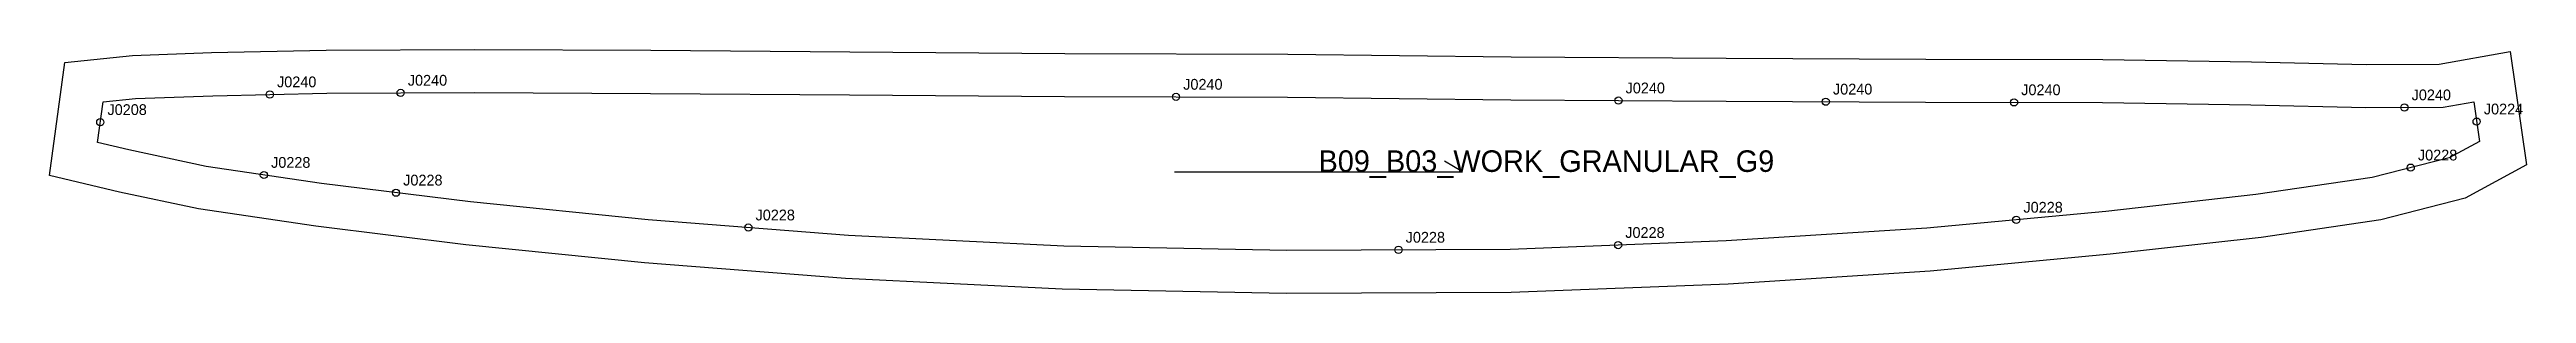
# Model space of a CAD drawing. Header units: millimetres. Extents: x -15 to 674, y -53 to 15.
import ezdxf

# ---------------------------------------------------------------- set-up
doc = ezdxf.new("R2010")
doc.units = ezdxf.units.MM
for name, color, linetype in [('CUT', 1, 'Continuous'), ('GRAIN', 3, 'Continuous'), ('LABEL', 7, 'Continuous'), ('NOTCH', 2, 'Continuous'), ('SEW', 5, 'Continuous')]:
    doc.layers.add(name, color=color, linetype=linetype)

msp = doc.modelspace()

# ---------------------------------------------------------------- linework, layer by layer
at = {"layer": 'CUT'}
msp.add_lwpolyline([(-10.64, 10.95), (8.17, 12.93), (30.17, 13.68), (62.05, 14.41), (103.2, 14.57), (152.23, 14.36), (207.54, 13.9), (267.27, 13.47), (329.29, 13.27), (391.35, 12.53), (451.12, 12.17), (506.55, 11.89), (555.8, 11.82), (597.14, 11.17), (628.98, 10.38), (649.25, 10.47), (669, 14), (673.51, -17.54), (656.48, -26.85), (633, -32.81), (599.83, -37.72), (557.81, -42.43), (507.81, -47.15), (451.67, -50.69), (391.32, -53.04), (328.91, -53.34), (266.58, -52.16), (206.39, -49.15), (150.48, -44.77), (100.79, -39.75), (59.1, -34.64), (26.57, -29.79), (4.59, -25.1), (-14.86, -20.54), (-10.64, 10.95)], close=True, dxfattribs=at)
at = {"layer": 'GRAIN'}
for p, q in [((297.81, -19.5), (377.81, -19.5)), ((377.81, -19.5), (372.81, -16.5))]:
    msp.add_line(p, q, dxfattribs=at)
at = {"layer": 'NOTCH'}
for centre in [(46.36, 2.05), (82.71, 2.49), (298.2, 1.37), (421.15, 0.35), (478.78, 0.03), (531.1, -0.15), (-0.76, -5.67), (639.6, -1.57), (659.67, -5.5), (44.71, -20.36), (641.35, -18.31), (81.42, -25.29), (179.35, -34.99), (531.72, -32.84), (360.03, -41.19), (421.06, -39.87)]:
    msp.add_circle(centre, 1, dxfattribs=at)
at = {"layer": 'SEW'}
msp.add_lwpolyline([(0, 0), (9, 0.95), (30.51, 1.68), (62.21, 2.41), (103.2, 2.57), (152.15, 2.36), (207.45, 1.9), (267.2, 1.47), (329.2, 1.27), (391.24, 0.53), (451.06, 0.17), (506.51, -0.11), (555.69, -0.18), (596.89, -0.83), (628.86, -1.62), (650.34, -1.53), (658.88, 0), (660.46, -11), (652.06, -15.59), (630.64, -21.03), (598.28, -25.81), (556.58, -30.49), (506.87, -35.19), (451.06, -38.7), (391.06, -41.05), (329, -41.34), (266.99, -40.17), (207.15, -37.17), (151.55, -32.81), (102.12, -27.83), (60.71, -22.75), (28.71, -17.98), (7.21, -13.38), (-1.52, -11.34)], close=True, dxfattribs=at)

# ---------------------------------------------------------------- texts
at = {"layer": 'LABEL'}
for s, height, p in [('J0240', 3, (48.36, 4.05)), ('J0240', 3, (84.71, 4.49)), ('J0240', 3, (300.2, 3.37)), ('J0240', 3, (423.15, 2.35)), ('J0240', 3, (480.78, 2.03)), ('J0240', 3, (533.1, 1.85)), ('J0240', 3, (641.6, 0.43)), ('J0208', 3, (1.24, -3.67)), ('J0224', 3, (661.67, -3.5)), ('B09_B03_WORK_GRANULAR_G9', 6, (337.81, -19.5)), ('J0228', 3, (643.35, -16.31)), ('J0228', 3, (46.71, -18.36)), ('J0228', 3, (83.42, -23.29)), ('J0228', 3, (181.35, -32.99)), ('J0228', 3, (533.72, -30.84)), ('J0228', 3, (362.03, -39.19)), ('J0228', 3, (423.06, -37.87))]:
    msp.add_text(s, height=height, dxfattribs=at).set_placement(p)

doc.saveas('drawing.dxf')
